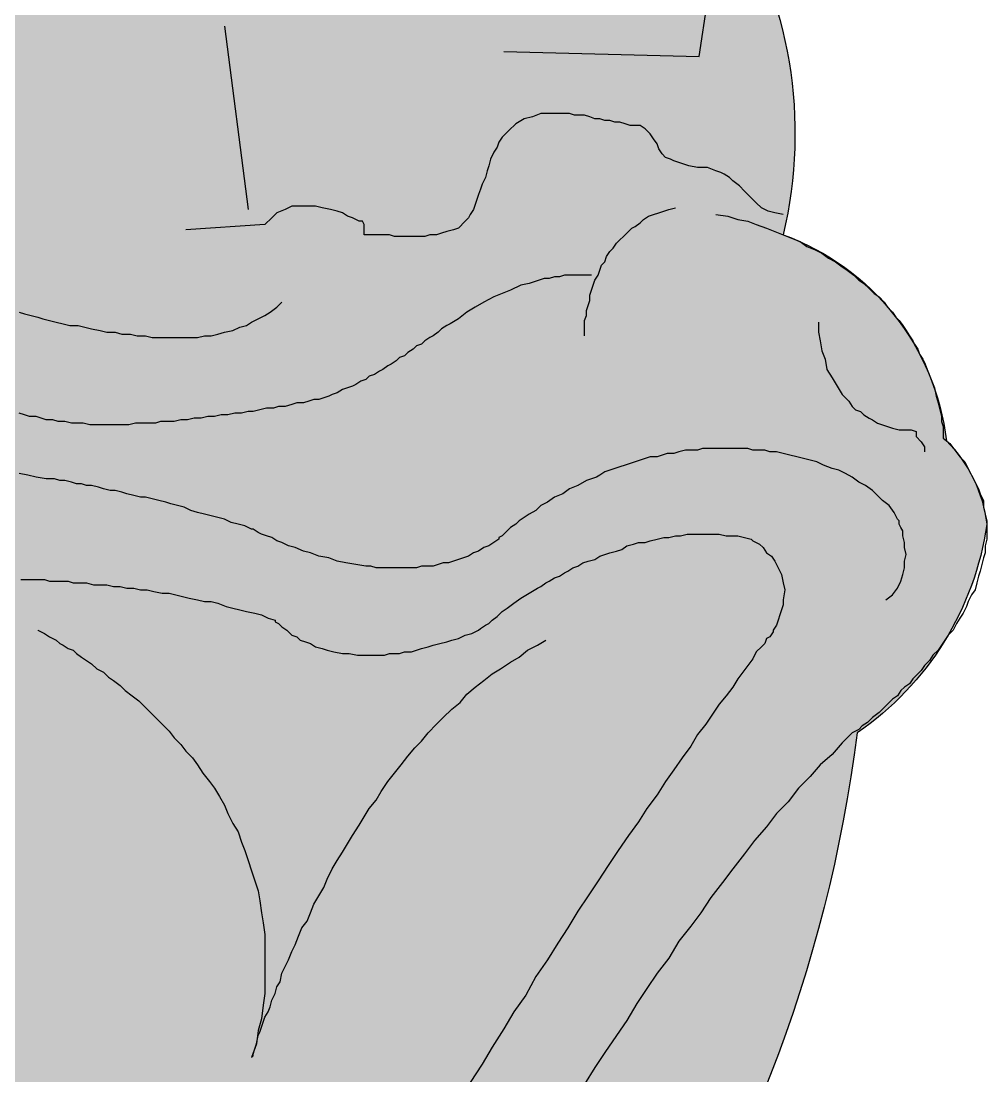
# Model space of a CAD drawing. Header units: millimetres. Extents: x -38686 to 870903, y -23218 to 232707.
# Drawn here: x 8818.71 to 8852.49, y 24754.08 to 24790.98 of the extents above; entities that cross this region are included whole.
import ezdxf

# ---------------------------------------------------------------- set-up
doc = ezdxf.new("R2010")
doc.units = ezdxf.units.MM
doc.header["$LTSCALE"] = 10
doc.layers.add('42 - Detail Hatch', color=7, linetype='Continuous')

msp = doc.modelspace()

# ---------------------------------------------------------------- hatches: boundary and pattern name
at = {"layer": '42 - Detail Hatch', "ltscale": 10}
h = msp.add_hatch(color=69, dxfattribs=at)
h.dxf.hatch_style = 1
edge = h.paths.add_edge_path()
edge.add_line((8799.81818821427, 24868.04130718531), (8801.230403299593, 24866.94397249297))
edge.add_arc((8802.783620665397, 24856.18499392756), 10.87051534916571, 52.42656152829869, 98.21473696490563, ccw=False)
edge.add_arc((8810.641485711214, 24859.10971732124), 5.822196747027864, 35.986397464369986, 102.18883978896451, ccw=False)
edge.add_arc((8815.504338387242, 24855.50542593299), 7.027013887230805, 0.18868618842168416, 91.23769108163123, ccw=False)
edge.add_arc((8819.006109214695, 24847.28734265809), 8.963529006743315, 10.230793050422506, 66.84105831098941, ccw=False)
edge.add_arc((8827.68961115334, 24846.04446716353), 2.838253730780924, 26.044258788269417, 87.22300920937329, ccw=False)
edge.add_line((8830.239654844165, 24847.29064588875), (8833.122927310036, 24837.46398258664))
edge.add_line((8833.122927310036, 24837.46398258664), (8836.241568956819, 24834.10997175897))
edge.add_arc((8832.710686515222, 24830.87349149423), 4.789774036472866, 5.641977699751692, 42.509018810439386, ccw=False)
edge.add_line((8837.477257156486, 24831.34438388353), (8838.24220699439, 24824.34215075209))
edge.add_arc((8837.402621656214, 24821.93802584895), 2.546511356727211, 1.134804433999193, 70.74941930827828, ccw=False)
edge.add_line((8839.948633555821, 24821.98845894319), (8839.948633555821, 24817.98718286808))
edge.add_arc((8802.847285710734, 24800.68028262449), 40.9394529514464, -7.67139830661921, 25.0079371609678, ccw=False)
edge.add_arc((8830.395012855315, 24787.03942603314), 15.37863384568372, -13.284600895621622, 32.11585367851018, ccw=False)
edge.add_arc((8842.361480650863, 24775.26570277759), 8.769249449399691, 6.756573888221396, 69.99037592815017, ccw=False)
edge.add_arc((8847.527606941077, 24772.78127452457), 4.991050116493562, 6.944400913428922, 44.78831267441802, ccw=False)
edge.add_arc((8841.922225246926, 24774.88704868536), 10.6661483820376, 304.4191331716552, 351.9029725595187, ccw=False)
edge.add_arc((8797.472418466363, 24772.52137819159), 50.88703876146184, 297.46590271282173, 352.73727871311496, ccw=False)
edge.add_line((8820.942572199045, 24727.37004822586), (8820.942572199045, 24721.60350329409))
edge.add_arc((8827.857895512194, 24709.88624450331), 13.60572857642797, 120.5483687632578, 177.6130867566642)
edge.add_arc((8831.102983254219, 24716.17252126288), 17.78388346450044, 198.7608569589205, 254.1249700647165)
edge.add_line((8826.238378769052, 24699.06690422398), (8826.238378769052, 24694.88910126319))
edge.add_line((8826.238378769052, 24694.88910126319), (8827.885963035256, 24694.88910126319))
edge.add_arc((8828.062209719517, 24688.85776600291), 6.033909836552087, -91.67381149661918, 91.67381149661918, ccw=False)
edge.add_line((8827.885963035256, 24682.82643074263), (8771.750413393285, 24682.82643074263))
edge.add_arc((8771.574166709024, 24688.85776600291), 6.033909836552087, 88.32618850338082, 271.67381149661924, ccw=False)
edge.add_line((8771.750413393285, 24694.88910126319), (8773.39799765949, 24694.88910126319))
edge.add_line((8773.39799765949, 24694.88910126319), (8773.39799765949, 24699.06690422398))
edge.add_arc((8768.533393174323, 24716.17252126288), 17.78388346450027, 285.8750299352835, 341.2391430410795)
edge.add_arc((8771.778480916348, 24709.88624450331), 13.60572857642935, 2.386913243335819, 59.45163123674224)
edge.add_line((8778.693804229497, 24721.60350329409), (8778.693804229497, 24727.37004822586))
edge.add_arc((8802.163957962179, 24772.52137819159), 50.8870387614602, 187.262721286885, 242.5340972871783, ccw=False)
edge.add_arc((8757.714151181615, 24774.88704868536), 10.66614838203748, 188.0970274404813, 235.58086682834488, ccw=False)
edge.add_arc((8752.108769487464, 24772.78127452457), 4.991050116492874, 135.2116873255821, 173.0555990865711, ccw=False)
edge.add_arc((8757.274895777678, 24775.26570277759), 8.769249449399924, 110.0096240718498, 173.2434261117786, ccw=False)
edge.add_arc((8769.241363573226, 24787.03942603314), 15.37863384568356, 147.8841463214899, 193.2846008956216, ccw=False)
edge.add_arc((8796.789090717808, 24800.68028262449), 40.93945295144664, 154.9920628390322, 187.6713983066191, ccw=False)
edge.add_line((8759.68774287272, 24817.98718286808), (8759.68774287272, 24821.98845894319))
edge.add_arc((8762.233754772327, 24821.93802584895), 2.546511356726121, 109.25058069172181, 178.8651955660008, ccw=False)
edge.add_line((8761.394169434152, 24824.34215075209), (8762.159119272055, 24831.34438388353))
edge.add_arc((8766.92568991332, 24830.87349149423), 4.78977403647253, 137.4909811895607, 174.3580223002483, ccw=False)
edge.add_line((8763.394807471723, 24834.10997175897), (8766.513449118505, 24837.46398258664))
edge.add_line((8766.513449118505, 24837.46398258664), (8769.396721584377, 24847.29064588875))
edge.add_arc((8771.946765275201, 24846.04446716353), 2.838253730780326, 92.77699079062683, 153.9557412117306, ccw=False)
edge.add_arc((8780.630267213846, 24847.28734265809), 8.963529006742865, 113.15894168901059, 169.7692069495775, ccw=False)
edge.add_arc((8784.1320380413, 24855.50542593299), 7.027013887230543, 88.76230891836877, 179.8113138115783, ccw=False)
edge.add_arc((8788.994890717328, 24859.10971732124), 5.822196747028154, 77.81116021103543, 144.01360253563, ccw=False)
edge.add_arc((8796.852755763144, 24856.18499392756), 10.87051534916626, 81.78526303509449, 127.57343847170131, ccw=False)
edge.add_line((8798.405973128949, 24866.94397249297), (8799.81818821427, 24868.04130718531))

# ---------------------------------------------------------------- linework, layer by layer
at = {"color": 7, "ltscale": 10}
msp.add_lwpolyline([(8843.420328973942, 24795.21521461709, -0.2007294478845456), (8845.362124716255, 24783.50559786786, -0.2831307829799712), (8851.069827352829, 24776.29741670314, -0.1666425531428059), (8852.48204243815, 24773.38472308964, -0.210203754529371), (8847.951185706046, 24766.08827848209, -0.2459538095490905), (8820.942572199045, 24727.37004822586), (8820.942572199045, 24721.60350329409, 0.2542682673032192), (8814.263971691344, 24710.45288834946, 0.246382972359428), (8826.238378769052, 24699.06690422398), (8826.238378769052, 24694.88910126319), (8827.885963035256, 24694.88910126319, -1.029648701790524), (8827.885963035256, 24682.82643074263), (8771.750413393285, 24682.82643074263, -1.029648701790524), (8771.750413393285, 24694.88910126319), (8773.39799765949, 24694.88910126319), (8773.39799765949, 24699.06690422398, 0.246382972359428), (8785.372404737198, 24710.45288834946, 0.2542682673032192), (8778.693804229497, 24721.60350329409), (8778.693804229497, 24727.37004822586, -0.2459538095490905), (8751.685190722495, 24766.08827848209, -0.210203754529371), (8747.154333990391, 24773.38472308964, -0.1666425531428059), (8748.566549075713, 24776.29741670314, -0.2831307829799712), (8754.274251712286, 24783.50559786786, -0.2007294478845456), (8756.2160474546, 24795.21521461709, -0.1435648107422249)], format="xyb", dxfattribs=at)
at = {"color": 250, "linetype": 'Continuous'}
for points in [[(8835.594303709371, 24789.91940804708), (8842.420009955156, 24789.74288116141), (8843.008432907376, 24793.62647264608)], [(8825.826482702487, 24790.80204247541), (8826.650274835618, 24784.38823229619)], [(8845.362124716255, 24784.21170541054), (8845.067913240146, 24784.27054770575), (8844.832544059263, 24784.32939000098), (8844.597174878381, 24784.44707459142), (8844.420647992727, 24784.62360147709), (8844.244121107044, 24784.80012836276), (8844.008751926161, 24785.03549754364), (8843.832225040507, 24785.21202442931), (8843.596855859596, 24785.38855131498), (8843.47917126917, 24785.50623590542), (8843.302644383486, 24785.62392049586), (8843.18495979306, 24785.68276279109), (8843.008432907376, 24785.74160508631), (8842.714221431266, 24785.85928967675), (8842.361167659928, 24785.85928967675), (8842.066956183819, 24785.91813197197), (8841.71390241248, 24786.03581656242), (8841.537375526827, 24786.09465885764), (8841.41969093637, 24786.15350115286), (8841.243164050717, 24786.21234344808), (8841.125479460261, 24786.33002803853), (8841.007794869834, 24786.50655492419), (8840.948952574607, 24786.68308180986), (8840.831267984151, 24786.85960869553), (8840.713583393725, 24787.03613558119), (8840.595898803269, 24787.15382017164), (8840.537056508041, 24787.21266246686), (8840.360529622387, 24787.3303470573), (8840.00747585105, 24787.3303470573), (8839.830948965366, 24787.38918935253), (8839.654422079711, 24787.44803164775), (8839.477895194057, 24787.44803164775), (8839.301368308374, 24787.50687394297), (8839.12484142272, 24787.50687394297), (8838.948314537036, 24787.5657162382), (8838.771787651382, 24787.5657162382), (8838.595260765727, 24787.62455853341), (8838.418733880044, 24787.68340082864), (8838.24220699439, 24787.68340082864), (8838.065680108706, 24787.68340082864), (8837.889153223052, 24787.74224312386), (8837.712626337398, 24787.74224312386), (8837.536099451714, 24787.74224312386), (8837.183045680376, 24787.74224312386), (8836.888834204266, 24787.74224312386), (8836.594622728157, 24787.62455853341), (8836.300411252047, 24787.5657162382), (8836.006199775937, 24787.38918935253), (8835.770830595055, 24787.15382017164), (8835.653146004599, 24787.03613558119), (8835.535461414172, 24786.91845099075), (8835.417776823717, 24786.74192410508), (8835.358934528489, 24786.56539721942), (8835.241249938063, 24786.38887033375), (8835.123565347607, 24786.15350115286), (8835.06472305238, 24785.91813197197), (8835.005880757151, 24785.74160508631), (8834.947038461953, 24785.50623590542), (8834.829353871497, 24785.27086672454), (8834.77051157627, 24785.09433983887), (8834.711669281041, 24784.9178129532), (8834.652826985843, 24784.74128606753), (8834.593984690615, 24784.56475918186), (8834.535142395387, 24784.38823229619), (8834.417457804931, 24784.21170541054), (8834.358615509733, 24784.09402082008), (8834.240930919277, 24783.97633622964), (8834.005561738366, 24783.74096704876), (8833.829034852712, 24783.68212475353), (8833.59366567183, 24783.6232824583), (8833.417138786146, 24783.56444016309), (8833.240611900492, 24783.50559786786), (8833.00524271961, 24783.50559786786), (8832.828715833926, 24783.44675557263), (8832.652188948272, 24783.44675557263), (8832.41681976739, 24783.44675557263), (8832.181450586508, 24783.44675557263), (8832.004923700824, 24783.44675557263), (8831.769554519942, 24783.44675557263), (8831.593027634288, 24783.50559786786), (8831.357658453377, 24783.50559786786), (8831.122289272495, 24783.50559786786), (8830.945762386811, 24783.50559786786), (8830.710393205929, 24783.50559786786), (8830.710393205929, 24783.68212475353), (8830.710393205929, 24783.8586516392), (8830.651550910701, 24783.97633622964), (8830.533866320275, 24783.97633622964), (8830.416181729819, 24784.03517852487), (8830.298497139393, 24784.09402082008), (8830.12197025371, 24784.15286311531), (8829.945443368055, 24784.27054770575), (8829.768916482371, 24784.32939000098), (8829.53354730149, 24784.38823229619), (8829.23933582538, 24784.44707459142), (8829.003966644497, 24784.50591688665), (8828.709755168387, 24784.50591688665), (8828.474385987505, 24784.50591688665), (8828.180174511366, 24784.50591688665), (8827.944805330484, 24784.38823229619), (8827.650593854374, 24784.27054770575), (8827.47406696872, 24784.09402082008), (8827.238697787838, 24783.8586516392), (8824.473109912393, 24783.68212475353)], [(8818.647722685393, 24780.79885228764), (8818.824249571047, 24780.74000999242), (8819.05961875193, 24780.68116769719), (8819.294987932812, 24780.62232540198), (8819.471514818495, 24780.56348310675), (8819.706883999377, 24780.50464081153), (8819.942253180288, 24780.44579851631), (8820.17762236117, 24780.38695622108), (8820.412991542053, 24780.32811392587), (8820.707203018163, 24780.32811392587), (8820.942572199045, 24780.26927163064), (8821.177941379927, 24780.21042933542), (8821.472152856037, 24780.1515870402), (8821.707522036948, 24780.09274474497), (8822.001733513058, 24780.09274474497), (8822.23710269394, 24780.03390244976), (8822.53131417005, 24780.03390244976), (8822.766683350932, 24779.97506015453), (8823.060894827042, 24779.97506015453), (8823.296264007953, 24779.91621785931), (8823.590475484063, 24779.91621785931), (8823.825844664945, 24779.91621785931), (8824.061213845827, 24779.91621785931), (8824.355425321937, 24779.91621785931), (8824.59079450282, 24779.91621785931), (8824.88500597893, 24779.91621785931), (8825.120375159811, 24779.97506015453), (8825.355744340723, 24779.97506015453), (8825.591113521605, 24780.03390244976), (8825.826482702487, 24780.09274474497), (8826.120694178597, 24780.1515870402), (8826.356063359508, 24780.26927163064), (8826.59143254039, 24780.32811392587), (8826.767959426044, 24780.44579851631), (8827.003328606927, 24780.56348310675), (8827.238697787838, 24780.68116769719), (8827.415224673492, 24780.79885228764), (8827.650593854374, 24780.97537917331), (8827.827120740058, 24781.15190605897)], [(8846.597812915952, 24780.44579851631), (8846.597812915952, 24780.09274474497), (8846.65665521115, 24779.79853326886), (8846.715497506379, 24779.44547949754), (8846.833182096834, 24779.15126802141), (8846.892024392062, 24778.79821425009), (8847.068551277716, 24778.50400277398), (8847.24507816337, 24778.20979129787), (8847.421605049054, 24777.91557982174), (8847.656974229936, 24777.68021064086), (8847.774658820392, 24777.50368375519), (8847.892343410818, 24777.38599916475), (8848.068870296502, 24777.32715686952), (8848.186554886928, 24777.20947227908), (8848.363081772612, 24777.09178768864), (8848.480766363038, 24777.03294539341), (8848.657293248722, 24776.91526080297), (8848.833820134376, 24776.85641850774), (8849.01034702006, 24776.79757621253), (8849.186873905714, 24776.7387339173), (8849.422243086596, 24776.67989162209), (8849.59876997228, 24776.67989162209), (8849.834139153161, 24776.67989162209), (8850.010666038816, 24776.62104932686), (8850.010666038816, 24776.44452244119), (8850.187192924499, 24776.26799555552), (8850.304877514925, 24776.09146866986), (8850.304877514925, 24775.9149417842)], [(8819.294987932812, 24769.67765849064), (8819.294987932812, 24769.67765849064), (8819.412672523267, 24769.61881619542), (8819.530357113723, 24769.5599739002), (8819.706883999377, 24769.44228930975), (8819.942253180288, 24769.32460471931), (8820.059937770715, 24769.20692012886), (8820.17762236117, 24769.14807783364), (8820.354149246825, 24769.03039324319), (8820.530676132508, 24768.97155094798), (8820.648360722935, 24768.85386635753), (8820.824887608618, 24768.73618176708), (8821.001414494272, 24768.61849717664), (8821.177941379927, 24768.5008125862), (8821.35446826561, 24768.32428570053), (8821.589837446492, 24768.20660111009), (8821.766364332147, 24768.03007422442), (8821.94289121783, 24767.91238963398), (8822.178260398712, 24767.73586274831), (8822.354787284366, 24767.55933586264), (8822.590156465278, 24767.38280897697), (8822.82552564616, 24767.2062820913), (8823.002052531843, 24767.02975520565), (8823.237421712725, 24766.79438602475), (8823.41394859838, 24766.61785913908), (8823.649317779262, 24766.3824899582), (8823.884686960173, 24766.1471207773), (8824.061213845827, 24765.91175159642), (8824.29658302671, 24765.67638241552), (8824.473109912393, 24765.44101323464), (8824.708479093275, 24765.20564405375), (8824.88500597893, 24764.97027487286), (8825.061532864613, 24764.67606339675), (8825.296902045495, 24764.38185192064), (8825.47342893115, 24764.14648273975), (8825.649955816833, 24763.85227126364), (8825.826482702487, 24763.55805978753), (8825.944167292942, 24763.26384831142), (8826.120694178597, 24762.91079454008), (8826.29722106428, 24762.61658306397), (8826.414905654707, 24762.26352929265), (8826.532590245162, 24761.96931781652), (8826.650274835618, 24761.6162640452), (8826.767959426044, 24761.26321027386), (8826.8856440165, 24760.91015650252), (8827.003328606927, 24760.5571027312), (8827.062170902154, 24760.20404895986), (8827.121013197382, 24759.79215289331), (8827.17985549261, 24759.43909912197), (8827.238697787838, 24759.02720305542), (8827.238697787838, 24758.67414928408), (8827.238697787838, 24758.26225321753), (8827.238697787838, 24757.85035715097), (8827.238697787838, 24757.43846108442), (8827.238697787838, 24756.96772272264), (8827.17985549261, 24756.55582665609), (8827.121013197382, 24756.08508829431), (8827.003328606927, 24755.67319222776), (8826.944486311728, 24755.20245386598), (8826.767959426044, 24754.7317155042), (8826.826801721272, 24754.79055779941), (8826.826801721272, 24754.84940009464), (8826.8856440165, 24755.02592698031), (8826.944486311728, 24755.20245386598), (8827.003328606927, 24755.49666534209), (8827.062170902154, 24755.61434993253), (8827.121013197382, 24755.7908768182), (8827.17985549261, 24755.96740370387), (8827.238697787838, 24756.14393058952), (8827.356382378264, 24756.32045747519), (8827.415224673492, 24756.49698436086), (8827.47406696872, 24756.73235354176), (8827.591751559146, 24756.96772272264), (8827.650593854374, 24757.20309190354), (8827.76827844483, 24757.37961878919), (8827.827120740058, 24757.6738302653), (8827.944805330484, 24757.9091994462), (8828.06248992094, 24758.14456862708), (8828.180174511366, 24758.4387801032), (8828.297859101822, 24758.67414928408), (8828.415543692277, 24758.96836076019), (8828.533228282704, 24759.2625722363), (8828.709755168387, 24759.4979414172), (8828.827439758843, 24759.79215289331), (8828.94512434927, 24760.08636436942), (8829.121651234953, 24760.38057584553), (8829.298178120607, 24760.67478732164), (8829.415862711063, 24760.96899879775), (8829.592389596717, 24761.32205256909), (8829.768916482371, 24761.6162640452), (8829.945443368055, 24761.91047552131), (8830.12197025371, 24762.20468699742), (8830.298497139393, 24762.49889847353), (8830.533866320275, 24762.85195224487), (8830.710393205929, 24763.14616372098), (8830.886920091612, 24763.44037519709), (8831.122289272495, 24763.7345866732), (8831.298816158149, 24764.02879814931), (8831.53418533906, 24764.38185192064), (8831.769554519942, 24764.67606339675), (8832.004923700824, 24764.97027487286), (8832.240292881706, 24765.26448634897), (8832.475662062618, 24765.55869782508), (8832.7110312435, 24765.79406700598), (8832.946400424382, 24766.08827848209), (8833.240611900492, 24766.3824899582), (8833.475981081374, 24766.61785913908), (8833.770192557484, 24766.91207061519), (8834.064404033594, 24767.14743979609), (8834.299773214505, 24767.4416512722), (8834.593984690615, 24767.67702045308), (8834.888196166725, 24767.91238963398), (8835.182407642835, 24768.14775881486), (8835.476619118945, 24768.32428570053), (8835.829672890282, 24768.55965488142), (8836.123884366392, 24768.73618176708), (8836.418095842502, 24768.97155094798), (8836.77114961381, 24769.14807783364), (8837.06536108995, 24769.32460471931)]]:
    msp.add_lwpolyline(points, dxfattribs=at)
at = {"color": 252, "linetype": 'Continuous'}
for points in [[(8838.418733880044, 24779.97506015453), (8838.418733880044, 24780.1515870402), (8838.418733880044, 24780.32811392587), (8838.418733880044, 24780.50464081153), (8838.477576175272, 24780.68116769719), (8838.477576175272, 24780.85769458286), (8838.5364184705, 24781.03422146853), (8838.595260765727, 24781.21074835419), (8838.595260765727, 24781.38727523986), (8838.654103060926, 24781.56380212553), (8838.712945356154, 24781.7403290112), (8838.771787651382, 24781.91685589686), (8838.889472241837, 24782.09338278252), (8838.948314537036, 24782.26990966819), (8839.007156832264, 24782.44643655386), (8839.12484142272, 24782.5641211443), (8839.183683717947, 24782.74064802997), (8839.301368308374, 24782.91717491564), (8839.41905289883, 24783.03485950608), (8839.536737489256, 24783.21138639175), (8839.654422079711, 24783.32907098219), (8839.772106670167, 24783.44675557263), (8839.889791260593, 24783.56444016309), (8840.066318146277, 24783.74096704876), (8840.184002736733, 24783.79980934397), (8840.360529622387, 24783.91749393441), (8840.478214212842, 24784.03517852487), (8840.654741098497, 24784.15286311531), (8840.831267984151, 24784.21170541054), (8841.007794869834, 24784.27054770575), (8841.184321755489, 24784.32939000098), (8841.360848641172, 24784.38823229619), (8841.596217822054, 24784.44707459142)], [(8838.654103060926, 24782.09338278252), (8838.477576175272, 24782.09338278252), (8838.301049289617, 24782.09338278252), (8838.124522403934, 24782.09338278252), (8837.889153223052, 24782.09338278252), (8837.712626337398, 24782.09338278252), (8837.536099451714, 24782.03454048731), (8837.35957256606, 24782.03454048731), (8837.183045680376, 24781.97569819208), (8837.006518794722, 24781.97569819208), (8836.829991909039, 24781.91685589686), (8836.653465023384, 24781.85801360164), (8836.476938137701, 24781.79917130641), (8836.182726661591, 24781.7403290112), (8835.829672890282, 24781.56380212553), (8835.535461414172, 24781.44611753509), (8835.241249938063, 24781.32843294464), (8834.888196166725, 24781.15190605897), (8834.593984690615, 24780.97537917331), (8834.299773214505, 24780.79885228764), (8834.005561738366, 24780.56348310675), (8833.711350262256, 24780.38695622108), (8833.59366567183, 24780.32811392587), (8833.417138786146, 24780.21042933542), (8833.29945419572, 24780.09274474497), (8833.122927310036, 24779.97506015453), (8833.00524271961, 24779.91621785931), (8832.828715833926, 24779.79853326886), (8832.7110312435, 24779.68084867842), (8832.534504357816, 24779.62200638319), (8832.41681976739, 24779.50432179275), (8832.240292881706, 24779.38663720231), (8832.12260829128, 24779.26895261187), (8831.946081405596, 24779.21011031664), (8831.82839681517, 24779.0924257262), (8831.651869929487, 24778.97474113576), (8831.53418533906, 24778.91589884053), (8831.357658453377, 24778.79821425009), (8831.239973862921, 24778.73937195486), (8831.063446977267, 24778.62168736442), (8830.886920091612, 24778.56284506919), (8830.769235501157, 24778.44516047875), (8830.592708615502, 24778.38631818354), (8830.416181729819, 24778.26863359308), (8830.298497139393, 24778.20979129787), (8830.12197025371, 24778.15094900264), (8829.945443368055, 24778.09210670741), (8829.768916482371, 24777.97442211697), (8829.592389596717, 24777.91557982174), (8829.474705006262, 24777.85673752653), (8829.298178120607, 24777.7978952313), (8829.121651234953, 24777.73905293609), (8828.94512434927, 24777.73905293609), (8828.768597463615, 24777.68021064086), (8828.592070577932, 24777.62136834563), (8828.35670139705, 24777.62136834563), (8828.180174511366, 24777.56252605042), (8827.944805330484, 24777.50368375519), (8827.709436149602, 24777.50368375519), (8827.532909263948, 24777.44484145998), (8827.297540083036, 24777.44484145998), (8827.062170902154, 24777.38599916475), (8826.826801721272, 24777.32715686952), (8826.650274835618, 24777.32715686952), (8826.414905654707, 24777.26831457431), (8826.179536473825, 24777.26831457431), (8825.944167292942, 24777.20947227908), (8825.70879811206, 24777.20947227908), (8825.47342893115, 24777.15062998387), (8825.238059750267, 24777.15062998387), (8825.002690569385, 24777.09178768864), (8824.767321388503, 24777.09178768864), (8824.531952207592, 24777.03294539341), (8824.29658302671, 24777.03294539341), (8824.061213845827, 24776.9741030982), (8823.825844664945, 24776.9741030982), (8823.590475484063, 24776.9741030982), (8823.41394859838, 24776.91526080297), (8823.178579417498, 24776.91526080297), (8822.943210236615, 24776.91526080297), (8822.707841055704, 24776.91526080297), (8822.472471874822, 24776.85641850774), (8822.23710269394, 24776.85641850774), (8822.001733513058, 24776.85641850774), (8821.766364332147, 24776.85641850774), (8821.530995151265, 24776.85641850774), (8821.35446826561, 24776.85641850774), (8821.119099084728, 24776.85641850774), (8820.883729903817, 24776.91526080297), (8820.648360722935, 24776.91526080297), (8820.47183383728, 24776.91526080297), (8820.236464656398, 24776.9741030982), (8820.001095475487, 24776.9741030982), (8819.824568589833, 24777.03294539341), (8819.589199408922, 24777.03294539341), (8819.412672523267, 24777.09178768864), (8819.236145637613, 24777.15062998387), (8819.000776456702, 24777.15062998387), (8818.824249571047, 24777.20947227908), (8818.647722685393, 24777.26831457431)]]:
    msp.add_lwpolyline(points, dxfattribs=at)
at = {"color": 251, "linetype": 'Continuous'}
for points in [[(8843.008432907376, 24784.21170541054), (8843.420328973942, 24784.15286311531), (8843.77338274528, 24784.03517852487), (8844.126436516617, 24783.97633622964), (8844.420647992727, 24783.8586516392), (8844.773701764036, 24783.74096704876), (8845.067913240146, 24783.6232824583), (8845.362124716255, 24783.50559786786), (8845.656336192365, 24783.38791327742), (8845.950547668504, 24783.27022868698), (8846.185916849387, 24783.09370180131), (8846.480128325496, 24782.97601721087), (8846.715497506379, 24782.85833262041), (8846.95086668726, 24782.68180573474), (8847.186235868172, 24782.5641211443), (8847.421605049054, 24782.38759425863), (8847.598131934708, 24782.26990966819), (8847.83350111559, 24782.09338278252), (8848.010028001274, 24781.91685589686), (8848.186554886928, 24781.79917130641), (8848.363081772612, 24781.62264442075), (8848.539608658266, 24781.44611753509), (8848.71613554395, 24781.32843294464), (8848.892662429604, 24781.15190605897), (8849.01034702006, 24780.97537917331), (8849.186873905714, 24780.79885228764), (8849.30455849617, 24780.62232540198), (8849.422243086596, 24780.50464081153), (8849.539927677051, 24780.32811392587), (8849.657612267507, 24780.1515870402), (8849.775296857933, 24779.97506015453), (8849.892981448389, 24779.79853326886), (8849.951823743617, 24779.68084867842), (8850.069508334043, 24779.50432179275), (8850.128350629271, 24779.32779490708), (8850.246035219727, 24779.15126802141), (8850.304877514925, 24779.03358343097), (8850.422562105381, 24778.73937195486), (8850.540246695837, 24778.44516047875), (8850.657931286263, 24778.15094900264), (8850.716773581491, 24777.85673752653), (8850.775615876719, 24777.62136834563), (8850.834458171947, 24777.38599916475), (8850.893300467145, 24777.15062998387), (8850.893300467145, 24776.9741030982), (8850.952142762373, 24776.79757621253), (8850.952142762373, 24776.67989162209), (8850.952142762373, 24776.50336473642), (8850.952142762373, 24776.38568014597), (8851.187511943255, 24776.20915326031), (8851.364038828939, 24775.97378407942), (8851.540565714593, 24775.73841489853), (8851.717092600276, 24775.56188801286), (8851.834777190732, 24775.32651883197), (8851.952461781158, 24775.09114965109), (8852.070146371614, 24774.85578047019), (8852.18783096204, 24774.62041128931), (8852.246673257268, 24774.44388440364), (8852.364357847724, 24774.20851522276), (8852.364357847724, 24773.97314604186), (8852.423200142952, 24773.73777686098), (8852.48204243815, 24773.50240768008), (8852.48204243815, 24773.2670384992), (8852.48204243815, 24773.09051161353), (8852.48204243815, 24772.85514243265), (8852.423200142952, 24772.61977325175), (8852.423200142952, 24772.38440407087), (8852.364357847724, 24772.2078771852), (8852.305515552496, 24771.9725080043), (8852.246673257268, 24771.73713882342), (8852.18783096204, 24771.56061193775), (8852.128988666842, 24771.32524275687), (8852.070146371614, 24771.08987357597), (8851.952461781158, 24770.9133466903), (8851.834777190732, 24770.67797750942), (8851.775934895504, 24770.50145062375), (8851.658250305049, 24770.26608144286), (8851.540565714593, 24770.0895545572), (8851.422881124166, 24769.91302767153), (8851.30519653371, 24769.67765849064), (8851.128669648057, 24769.50113160497), (8851.010985057601, 24769.32460471931), (8850.893300467145, 24769.14807783364), (8850.775615876719, 24768.97155094798), (8850.599088991035, 24768.79502406231), (8850.481404400609, 24768.61849717664), (8850.304877514925, 24768.44197029097), (8850.187192924499, 24768.2654434053), (8850.069508334043, 24768.14775881486), (8849.892981448389, 24767.97123192919), (8849.775296857933, 24767.79470504352), (8849.59876997228, 24767.67702045308), (8849.481085381824, 24767.55933586264), (8849.363400791397, 24767.38280897697), (8849.186873905714, 24767.26512438653), (8849.069189315287, 24767.14743979609), (8848.951504724831, 24767.02975520565), (8848.833820134376, 24766.91207061519), (8848.71613554395, 24766.79438602475), (8848.480766363038, 24766.61785913908), (8848.304239477384, 24766.44133225341), (8848.1277125917, 24766.32364766297), (8848.010028001274, 24766.20596307253), (8847.892343410818, 24766.1471207773), (8847.774658820392, 24766.08827848209), (8847.421605049054, 24765.73522471075), (8847.068551277716, 24765.3233286442), (8846.65665521115, 24764.97027487286), (8846.303601439842, 24764.55837880631), (8845.891705373277, 24764.14648273975), (8845.538651601939, 24763.67574437797), (8845.126755535373, 24763.26384831142), (8844.773701764036, 24762.79310994964), (8844.3618056975, 24762.32237158786), (8844.008751926161, 24761.85163322608), (8843.596855859596, 24761.32205256909), (8843.243802088287, 24760.85131420731), (8842.831906021722, 24760.3217335503), (8842.478852250384, 24759.79215289331), (8842.125798479046, 24759.32141453153), (8841.71390241248, 24758.79183387453), (8841.360848641172, 24758.20341092231), (8840.948952574607, 24757.6738302653), (8840.595898803269, 24757.14424960831), (8840.242845031931, 24756.6146689513), (8839.889791260593, 24756.02624599908), (8839.536737489256, 24755.49666534209), (8839.12484142272, 24754.90824238987), (8838.771787651382, 24754.37866173286), (8838.418733880044, 24753.79023878064)], [(8848.951504724831, 24770.73681980464), (8849.186873905714, 24770.9133466903), (8849.363400791397, 24771.1487158712), (8849.481085381824, 24771.38408505208), (8849.539927677051, 24771.61945423298), (8849.59876997228, 24771.85482341386), (8849.59876997228, 24772.09019259474), (8849.657612267507, 24772.32556177564), (8849.59876997228, 24772.56093095652), (8849.59876997228, 24772.73745784219), (8849.539927677051, 24772.97282702309), (8849.539927677051, 24773.14935390876), (8849.481085381824, 24773.2670384992), (8849.422243086596, 24773.38472308964), (8849.422243086596, 24773.50240768008), (8849.363400791397, 24773.56124997531), (8849.245716200941, 24773.79661915619), (8849.069189315287, 24774.03198833709), (8848.833820134376, 24774.20851522276), (8848.657293248722, 24774.38504210842), (8848.480766363038, 24774.56156899408), (8848.245397182156, 24774.73809587975), (8848.010028001274, 24774.85578047019), (8847.774658820392, 24775.03230735586), (8847.53928963948, 24775.14999194631), (8847.303920458598, 24775.26767653675), (8847.068551277716, 24775.32651883197), (8846.774339801606, 24775.44420342242), (8846.538970620724, 24775.56188801286), (8846.303601439842, 24775.62073030809), (8846.068232258931, 24775.67957260331), (8845.832863078049, 24775.73841489853), (8845.597493897167, 24775.79725719375), (8845.362124716255, 24775.85609948897), (8845.126755535373, 24775.9149417842), (8844.891386354491, 24775.9149417842), (8844.714859468837, 24775.97378407942), (8844.479490287926, 24775.97378407942), (8844.302963402271, 24775.97378407942), (8844.126436516617, 24776.03262637464), (8844.008751926161, 24776.03262637464), (8843.832225040507, 24776.03262637464), (8843.596855859596, 24776.03262637464), (8843.47917126917, 24776.03262637464), (8843.420328973942, 24776.03262637464), (8843.18495979306, 24776.03262637464), (8843.008432907376, 24776.03262637464), (8842.773063726494, 24776.03262637464), (8842.537694545612, 24776.03262637464), (8842.361167659928, 24775.97378407942), (8842.125798479046, 24775.97378407942), (8841.949271593392, 24775.97378407942), (8841.71390241248, 24775.9149417842), (8841.537375526827, 24775.85609948897), (8841.302006345944, 24775.85609948897), (8841.125479460261, 24775.79725719375), (8840.948952574607, 24775.73841489853), (8840.713583393725, 24775.73841489853), (8840.537056508041, 24775.67957260331), (8840.360529622387, 24775.62073030809), (8840.184002736733, 24775.56188801286), (8840.00747585105, 24775.50304571764), (8839.830948965366, 24775.44420342242), (8839.654422079711, 24775.3853611272), (8839.477895194057, 24775.32651883197), (8839.301368308374, 24775.26767653675), (8839.12484142272, 24775.20883424153), (8838.948314537036, 24775.09114965109), (8838.83062994661, 24775.03230735586), (8838.477576175272, 24774.91462276542), (8838.183364699162, 24774.73809587975), (8837.889153223052, 24774.62041128931), (8837.65378404217, 24774.44388440364), (8837.35957256606, 24774.3261998132), (8837.124203385149, 24774.14967292753), (8836.888834204266, 24774.03198833709), (8836.712307318612, 24773.85546145142), (8836.476938137701, 24773.73777686098), (8836.300411252047, 24773.62009227054), (8836.123884366392, 24773.50240768008), (8836.006199775937, 24773.38472308964), (8835.829672890282, 24773.2670384992), (8835.711988299827, 24773.14935390876), (8835.535461414172, 24772.97282702309), (8835.417776823717, 24772.91398472786), (8835.417776823717, 24772.85514243265), (8835.241249938063, 24772.73745784219), (8835.06472305238, 24772.61977325175), (8834.888196166725, 24772.56093095652), (8834.711669281041, 24772.44324636608), (8834.535142395387, 24772.38440407087), (8834.358615509733, 24772.26671948041), (8834.18208862405, 24772.2078771852), (8834.005561738366, 24772.14903488997), (8833.829034852712, 24772.09019259474), (8833.652507967057, 24772.03135029953), (8833.475981081374, 24772.03135029953), (8833.29945419572, 24771.9725080043), (8833.122927310036, 24771.91366570909), (8832.946400424382, 24771.91366570909), (8832.7110312435, 24771.91366570909), (8832.534504357816, 24771.85482341386), (8832.357977472162, 24771.85482341386), (8832.181450586508, 24771.85482341386), (8832.004923700824, 24771.85482341386), (8831.82839681517, 24771.85482341386), (8831.651869929487, 24771.85482341386), (8831.475343043832, 24771.85482341386), (8831.298816158149, 24771.85482341386), (8831.122289272495, 24771.85482341386), (8830.945762386811, 24771.91366570909), (8830.769235501157, 24771.91366570909), (8830.416181729819, 24771.9725080043), (8830.063127958481, 24772.03135029953), (8829.768916482371, 24772.09019259474), (8829.474705006262, 24772.2078771852), (8829.121651234953, 24772.26671948041), (8828.827439758843, 24772.38440407087), (8828.592070577932, 24772.44324636608), (8828.297859101822, 24772.56093095652), (8828.06248992094, 24772.61977325175), (8827.827120740058, 24772.73745784219), (8827.650593854374, 24772.79630013742), (8827.47406696872, 24772.91398472786), (8827.297540083036, 24772.97282702309), (8827.121013197382, 24773.0316693183), (8827.003328606927, 24773.09051161353), (8826.826801721272, 24773.20819620397), (8826.767959426044, 24773.20819620397), (8826.532590245162, 24773.32588079441), (8826.29722106428, 24773.38472308964), (8826.061851883398, 24773.44356538487), (8825.826482702487, 24773.56124997531), (8825.591113521605, 24773.62009227054), (8825.355744340723, 24773.67893456575), (8825.120375159811, 24773.73777686098), (8824.88500597893, 24773.79661915619), (8824.649636798047, 24773.85546145142), (8824.414267617165, 24773.97314604186), (8824.178898436283, 24774.03198833709), (8823.943529255372, 24774.09083063231), (8823.767002369717, 24774.14967292753), (8823.531633188835, 24774.20851522276), (8823.296264007953, 24774.26735751797), (8823.060894827042, 24774.3261998132), (8822.884367941388, 24774.3261998132), (8822.648998760505, 24774.38504210842), (8822.413629579594, 24774.44388440364), (8822.23710269394, 24774.50272669887), (8822.001733513058, 24774.56156899408), (8821.825206627374, 24774.56156899408), (8821.589837446492, 24774.62041128931), (8821.413310560838, 24774.67925358453), (8821.177941379927, 24774.73809587975), (8821.001414494272, 24774.73809587975), (8820.824887608618, 24774.79693817498), (8820.648360722935, 24774.79693817498), (8820.47183383728, 24774.85578047019), (8820.236464656398, 24774.91462276542), (8820.059937770715, 24774.91462276542), (8819.88341088506, 24774.97346506064), (8819.765726294605, 24774.97346506064), (8819.589199408922, 24774.97346506064), (8819.236145637613, 24775.03230735586), (8818.941934161503, 24775.09114965109), (8818.647722685393, 24775.14999194631)], [(8818.706564980592, 24771.44292734731), (8818.941934161503, 24771.44292734731), (8819.118461047157, 24771.44292734731), (8819.294987932812, 24771.44292734731), (8819.530357113723, 24771.44292734731), (8819.706883999377, 24771.38408505208), (8819.88341088506, 24771.38408505208), (8820.118780065943, 24771.38408505208), (8820.354149246825, 24771.38408505208), (8820.530676132508, 24771.32524275687), (8820.76604531339, 24771.32524275687), (8821.001414494272, 24771.32524275687), (8821.236783675155, 24771.26640046164), (8821.472152856037, 24771.26640046164), (8821.707522036948, 24771.26640046164), (8821.94289121783, 24771.20755816641), (8822.178260398712, 24771.20755816641), (8822.413629579594, 24771.1487158712), (8822.648998760505, 24771.1487158712), (8822.884367941388, 24771.08987357597), (8823.11973712227, 24771.08987357597), (8823.355106303152, 24771.03103128075), (8823.649317779262, 24770.97218898553), (8823.884686960173, 24770.97218898553), (8824.120056141055, 24770.9133466903), (8824.355425321937, 24770.85450439509), (8824.59079450282, 24770.79566209986), (8824.88500597893, 24770.73681980464), (8825.120375159811, 24770.67797750942), (8825.355744340723, 24770.67797750942), (8825.591113521605, 24770.61913521419), (8825.885324997715, 24770.50145062375), (8826.120694178597, 24770.44260832853), (8826.356063359508, 24770.38376603331), (8826.59143254039, 24770.32492373808), (8826.8856440165, 24770.26608144286), (8827.121013197382, 24770.20723914764), (8827.356382378264, 24770.0895545572), (8827.591751559146, 24770.03071226197), (8827.591751559146, 24769.97186996675), (8827.709436149602, 24769.91302767153), (8827.827120740058, 24769.79534308109), (8828.003647625712, 24769.67765849064), (8828.180174511366, 24769.50113160497), (8828.35670139705, 24769.44228930975), (8828.474385987505, 24769.32460471931), (8828.65091287316, 24769.26576242409), (8828.827439758843, 24769.20692012886), (8829.003966644497, 24769.08923553842), (8829.23933582538, 24769.03039324319), (8829.415862711063, 24768.97155094798), (8829.651231891945, 24768.91270865275), (8829.945443368055, 24768.85386635753), (8830.180812548937, 24768.85386635753), (8830.475024025047, 24768.79502406231), (8830.769235501157, 24768.79502406231), (8831.122289272495, 24768.79502406231), (8831.416500748604, 24768.79502406231), (8831.593027634288, 24768.85386635753), (8831.769554519942, 24768.85386635753), (8831.946081405596, 24768.85386635753), (8832.12260829128, 24768.91270865275), (8832.357977472162, 24768.91270865275), (8832.534504357816, 24768.97155094798), (8832.7110312435, 24769.03039324319), (8832.946400424382, 24769.08923553842), (8833.122927310036, 24769.14807783364), (8833.358296490947, 24769.20692012886), (8833.59366567183, 24769.26576242409), (8833.770192557484, 24769.32460471931), (8834.005561738366, 24769.38344701453), (8834.240930919277, 24769.50113160497), (8834.47630010016, 24769.5599739002), (8834.711669281041, 24769.67765849064), (8834.77051157627, 24769.73650078586), (8834.947038461953, 24769.85418537631), (8835.06472305238, 24769.91302767153), (8835.182407642835, 24770.03071226197), (8835.358934528489, 24770.14839685242), (8835.535461414172, 24770.32492373808), (8835.711988299827, 24770.44260832853), (8835.947357480709, 24770.61913521419), (8836.182726661591, 24770.79566209986), (8836.476938137701, 24770.97218898553), (8836.77114961381, 24771.1487158712), (8836.888834204266, 24771.20755816641), (8837.06536108995, 24771.32524275687), (8837.183045680376, 24771.38408505208), (8837.35957256606, 24771.50176964252), (8837.536099451714, 24771.56061193775), (8837.712626337398, 24771.67829652819), (8837.830310927824, 24771.73713882342), (8838.006837813507, 24771.85482341386), (8838.183364699162, 24771.91366570909), (8838.359891584816, 24772.03135029953), (8838.5364184705, 24772.09019259474), (8838.771787651382, 24772.14903488997), (8838.948314537036, 24772.26671948041), (8839.12484142272, 24772.32556177564), (8839.301368308374, 24772.38440407087), (8839.536737489256, 24772.44324636608), (8839.71326437494, 24772.50208866131), (8839.889791260593, 24772.61977325175), (8840.125160441505, 24772.67861554698), (8840.301687327159, 24772.73745784219), (8840.537056508041, 24772.73745784219), (8840.713583393725, 24772.79630013742), (8840.948952574607, 24772.85514243265), (8841.184321755489, 24772.91398472786), (8841.360848641172, 24772.91398472786), (8841.596217822054, 24772.97282702309), (8841.772744707709, 24772.97282702309), (8842.00811388859, 24773.0316693183), (8842.243483069502, 24773.0316693183), (8842.478852250384, 24773.0316693183), (8842.655379136038, 24773.0316693183), (8842.89074831695, 24773.0316693183), (8843.126117497832, 24773.0316693183), (8843.361486678714, 24772.97282702309), (8843.538013564397, 24772.97282702309), (8843.77338274528, 24772.97282702309), (8844.008751926161, 24772.91398472786), (8844.244121107044, 24772.85514243265), (8844.302963402271, 24772.79630013742), (8844.420647992727, 24772.73745784219), (8844.538332583154, 24772.67861554698), (8844.65601717361, 24772.56093095652), (8844.773701764036, 24772.38440407087), (8844.950228649719, 24772.26671948041), (8845.067913240146, 24772.09019259474), (8845.185597830601, 24771.85482341386), (8845.303282421057, 24771.61945423298), (8845.362124716255, 24771.32524275687), (8845.420967011483, 24771.08987357597), (8845.362124716255, 24770.73681980464), (8845.362124716255, 24770.56029291897), (8845.303282421057, 24770.38376603331), (8845.244440125829, 24770.20723914764), (8845.185597830601, 24770.03071226197), (8845.126755535373, 24769.85418537631), (8845.009070944947, 24769.67765849064), (8845.009070944947, 24769.61881619542), (8844.891386354491, 24769.44228930975), (8844.773701764036, 24769.38344701453), (8844.714859468837, 24769.20692012886), (8844.597174878381, 24769.08923553842), (8844.420647992727, 24768.91270865275), (8844.302963402271, 24768.67733947187), (8844.126436516617, 24768.44197029097), (8843.949909630934, 24768.20660111009), (8843.77338274528, 24767.97123192919), (8843.596855859596, 24767.67702045308), (8843.361486678714, 24767.38280897697), (8843.126117497832, 24767.08859750086), (8842.89074831695, 24766.73554372952), (8842.655379136038, 24766.3824899582), (8842.361167659928, 24766.02943618686), (8842.125798479046, 24765.61754012031), (8841.831587002936, 24765.20564405375), (8841.537375526827, 24764.79374798719), (8841.243164050717, 24764.38185192064), (8840.948952574607, 24763.91111355886), (8840.595898803269, 24763.44037519709), (8840.301687327159, 24762.96963683531), (8839.948633555821, 24762.49889847353), (8839.595579784484, 24761.96931781652), (8839.242526013146, 24761.43973715953), (8838.889472241837, 24760.91015650252), (8838.5364184705, 24760.38057584553), (8838.183364699162, 24759.85099518852), (8837.830310927824, 24759.2625722363), (8837.477257156486, 24758.73299157931), (8837.124203385149, 24758.14456862708), (8836.712307318612, 24757.55614567486), (8836.359253547274, 24756.90888042743), (8835.947357480709, 24756.32045747519), (8835.594303709371, 24755.73203452297), (8835.182407642835, 24755.08476927552), (8834.829353871497, 24754.4963463233), (8834.417457804931, 24753.84908107586)]]:
    msp.add_lwpolyline(points, dxfattribs=at)

doc.saveas('drawing.dxf')
